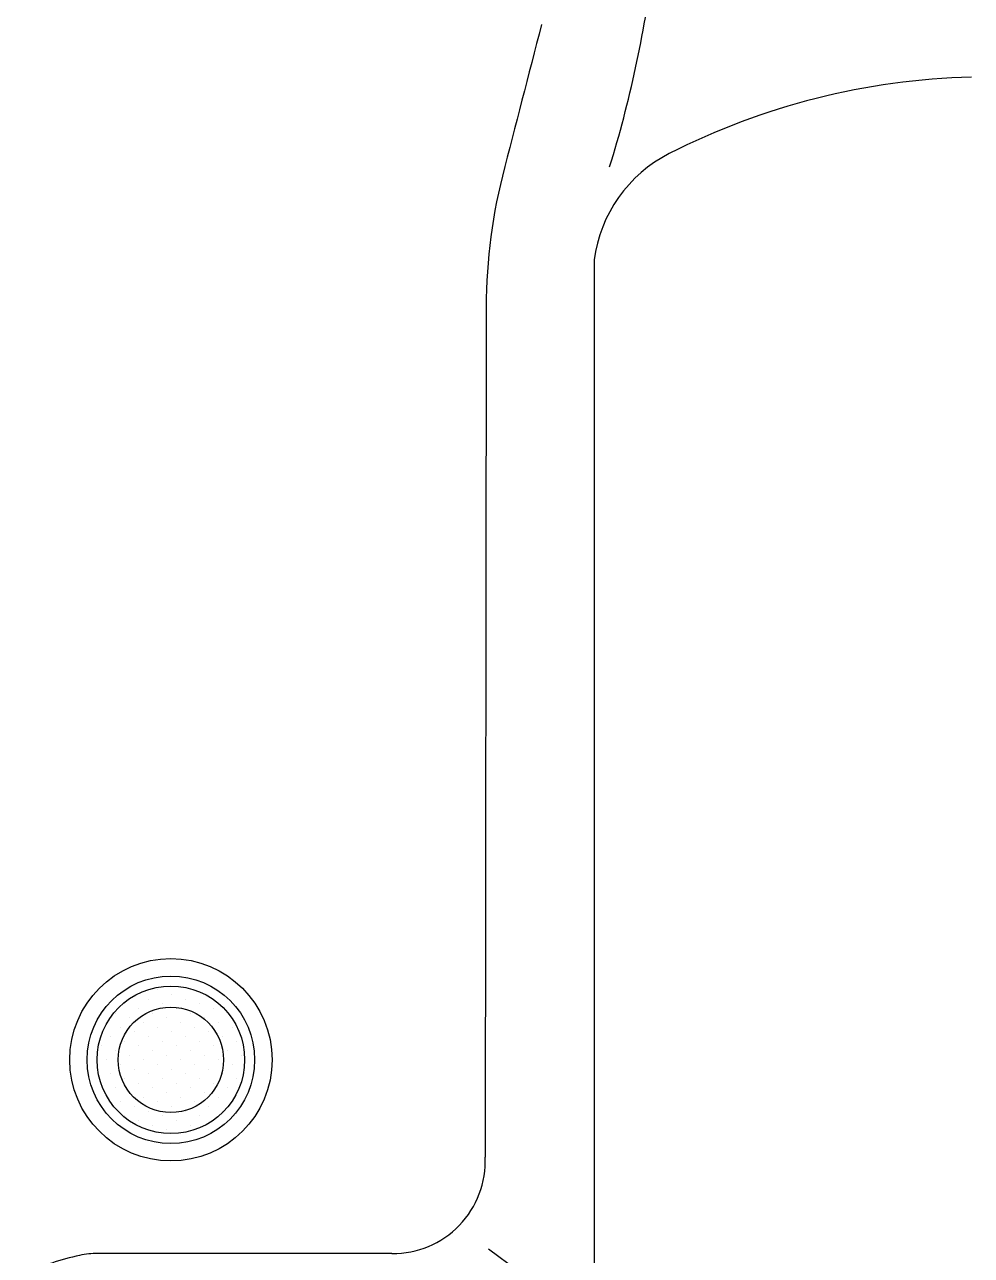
# Model space of a CAD drawing. Extents: x 649 to 723, y 631 to 778.
# Drawn here: x 682.51 to 704.97, y 671.61 to 700.8 of the extents above; entities that cross this region are included whole.
import ezdxf

# ---------------------------------------------------------------- set-up
doc = ezdxf.new("R2010")
doc.units = 0
doc.header["$MEASUREMENT"] = 0
doc.layers.add('1', color=4, linetype='Continuous')

# ---------------------------------------------------------------- blocks, each defined once
blk = doc.blocks.new('*X5')
at = {"color": 0}
for p, q in [((200.597, 336.892), (200.597, 336.892)), ((200.995, 336.76), (200.995, 336.76)), ((199.669, 336.494), (199.669, 336.494)), ((200.332, 336.627), (200.332, 336.627)), ((200.73, 336.494), (200.73, 336.494)), ((201.393, 336.627), (201.393, 336.627)), ((201.791, 336.494), (201.791, 336.494)), ((199.404, 336.229), (199.404, 336.229)), ((199.802, 336.097), (199.802, 336.097)), ((200.067, 336.362), (200.067, 336.362)), ((200.465, 336.229), (200.465, 336.229)), ((200.863, 336.097), (200.863, 336.097)), ((201.128, 336.362), (201.128, 336.362)), ((201.525, 336.229), (201.525, 336.229)), ((201.923, 336.097), (201.923, 336.097)), ((202.188, 336.362), (202.188, 336.362)), ((202.586, 336.229), (202.586, 336.229)), ((199.537, 335.832), (199.537, 335.832)), ((200.2, 335.964), (200.2, 335.964)), ((200.597, 335.832), (200.597, 335.832)), ((201.26, 335.964), (201.26, 335.964)), ((201.658, 335.832), (201.658, 335.832)), ((202.321, 335.964), (202.321, 335.964)), ((202.719, 335.832), (202.719, 335.832)), ((199.272, 335.566), (199.272, 335.566)), ((199.669, 335.434), (199.669, 335.434)), ((199.934, 335.699), (199.934, 335.699)), ((200.332, 335.566), (200.332, 335.566)), ((200.73, 335.434), (200.73, 335.434)), ((200.995, 335.699), (200.995, 335.699)), ((201.393, 335.566), (201.393, 335.566)), ((201.791, 335.434), (201.791, 335.434)), ((202.056, 335.699), (202.056, 335.699)), ((202.454, 335.566), (202.454, 335.566)), ((202.851, 335.434), (202.851, 335.434)), ((199.006, 335.301), (199.006, 335.301)), ((199.404, 335.169), (199.404, 335.169)), ((199.802, 335.036), (199.802, 335.036)), ((200.067, 335.301), (200.067, 335.301)), ((200.465, 335.169), (200.465, 335.169)), ((200.863, 335.036), (200.863, 335.036)), ((201.128, 335.301), (201.128, 335.301)), ((201.525, 335.169), (201.525, 335.169)), ((201.923, 335.036), (201.923, 335.036)), ((202.188, 335.301), (202.188, 335.301)), ((202.586, 335.169), (202.586, 335.169)), ((202.984, 335.036), (202.984, 335.036)), ((199.139, 334.903), (199.139, 334.903)), ((199.537, 334.771), (199.537, 334.771)), ((200.2, 334.903), (200.2, 334.903)), ((200.597, 334.771), (200.597, 334.771)), ((201.26, 334.903), (201.26, 334.903)), ((201.658, 334.771), (201.658, 334.771)), ((202.321, 334.903), (202.321, 334.903)), ((202.719, 334.771), (202.719, 334.771)), ((199.272, 334.506), (199.272, 334.506)), ((199.669, 334.373), (199.669, 334.373)), ((199.934, 334.638), (199.934, 334.638)), ((200.332, 334.506), (200.332, 334.506)), ((200.73, 334.373), (200.73, 334.373)), ((200.995, 334.638), (200.995, 334.638)), ((201.393, 334.506), (201.393, 334.506)), ((201.791, 334.373), (201.791, 334.373)), ((202.056, 334.638), (202.056, 334.638)), ((202.454, 334.506), (202.454, 334.506)), ((202.851, 334.373), (202.851, 334.373)), ((199.006, 334.241), (199.006, 334.241)), ((199.404, 334.108), (199.404, 334.108)), ((199.802, 333.975), (199.802, 333.975)), ((200.067, 334.241), (200.067, 334.241)), ((200.465, 334.108), (200.465, 334.108)), ((200.863, 333.975), (200.863, 333.975)), ((201.128, 334.241), (201.128, 334.241)), ((201.525, 334.108), (201.525, 334.108)), ((201.923, 333.975), (201.923, 333.975)), ((202.188, 334.241), (202.188, 334.241)), ((202.586, 334.108), (202.586, 334.108)), ((199.537, 333.71), (199.537, 333.71)), ((200.2, 333.843), (200.2, 333.843)), ((200.597, 333.71), (200.597, 333.71)), ((201.26, 333.843), (201.26, 333.843)), ((201.658, 333.71), (201.658, 333.71)), ((202.321, 333.843), (202.321, 333.843)), ((199.669, 333.312), (199.669, 333.312)), ((199.934, 333.578), (199.934, 333.578)), ((200.332, 333.445), (200.332, 333.445)), ((200.73, 333.312), (200.73, 333.312)), ((200.995, 333.578), (200.995, 333.578)), ((201.393, 333.445), (201.393, 333.445)), ((201.791, 333.312), (201.791, 333.312)), ((202.056, 333.578), (202.056, 333.578)), ((202.454, 333.445), (202.454, 333.445)), ((200.067, 333.18), (200.067, 333.18)), ((200.465, 333.047), (200.465, 333.047)), ((200.863, 332.915), (200.863, 332.915)), ((201.128, 333.18), (201.128, 333.18)), ((201.525, 333.047), (201.525, 333.047))]:
    blk.add_line(p, q, dxfattribs=at)
blk = doc.blocks.new('DRAIN')
at = {"layer": '1', "color": 2}
for radius in [1.75, 1.25]:
    blk.add_circle((0, 0), radius, dxfattribs=at)
at = {"layer": '1', "color": 3, "xscale": 0.8339416050646733, "yscale": 0.8339416050646733, "zscale": 0.8339416050646733}
blk.add_blockref('*X5', (-167.604, -279.291), dxfattribs=at)
blk = doc.blocks.new('2010PRODIGY')
at = {"layer": '1'}
for p, q in [((47.008, 47.758), (47.008, 23.877)), ((44.449, 46.428), (44.424, 26.476)), ((44.501, 24.303), (45.206, 23.776)), ((42.211, 24.192), (35.234, 24.192))]:
    blk.add_line(p, q, dxfattribs=at)
at = {"layer": '1', "color": 3}
for centre, radius in [((36.967, 28.785), 2.4), ((36.967, 28.784), 1.987)]:
    blk.add_circle(centre, radius, dxfattribs=at)
at = {"layer": '1'}
for centre, radius, start, end in [((19.903, 58.418), 28.745, 342.8944, 352.577), ((483.783, -61.805), 452.902, 165.27179, 165.7411), ((56.364, 35.418), 16.68, 91.3956, 117.005), ((50.3, 47.323), 3.32, 117.0389, 172.4729), ((57.256, 46.625), 12.809, 165.8967, 180.8825), ((42.239, 26.379), 2.187, 269.2642, 2.5346), ((36.264, 17.541), 6.764, 102.4833, 114.1465), ((35.234, 22.192), 2, 90, 102.4833)]:
    blk.add_arc(centre, radius, start, end, dxfattribs=at)
blk.add_blockref('DRAIN', (36.967, 28.784), dxfattribs=at)

msp = doc.modelspace()

# ---------------------------------------------------------------- block references
at = {"layer": '1'}
msp.add_blockref('2010PRODIGY', (649.013, 647.46), dxfattribs=at)

doc.saveas('drawing.dxf')
